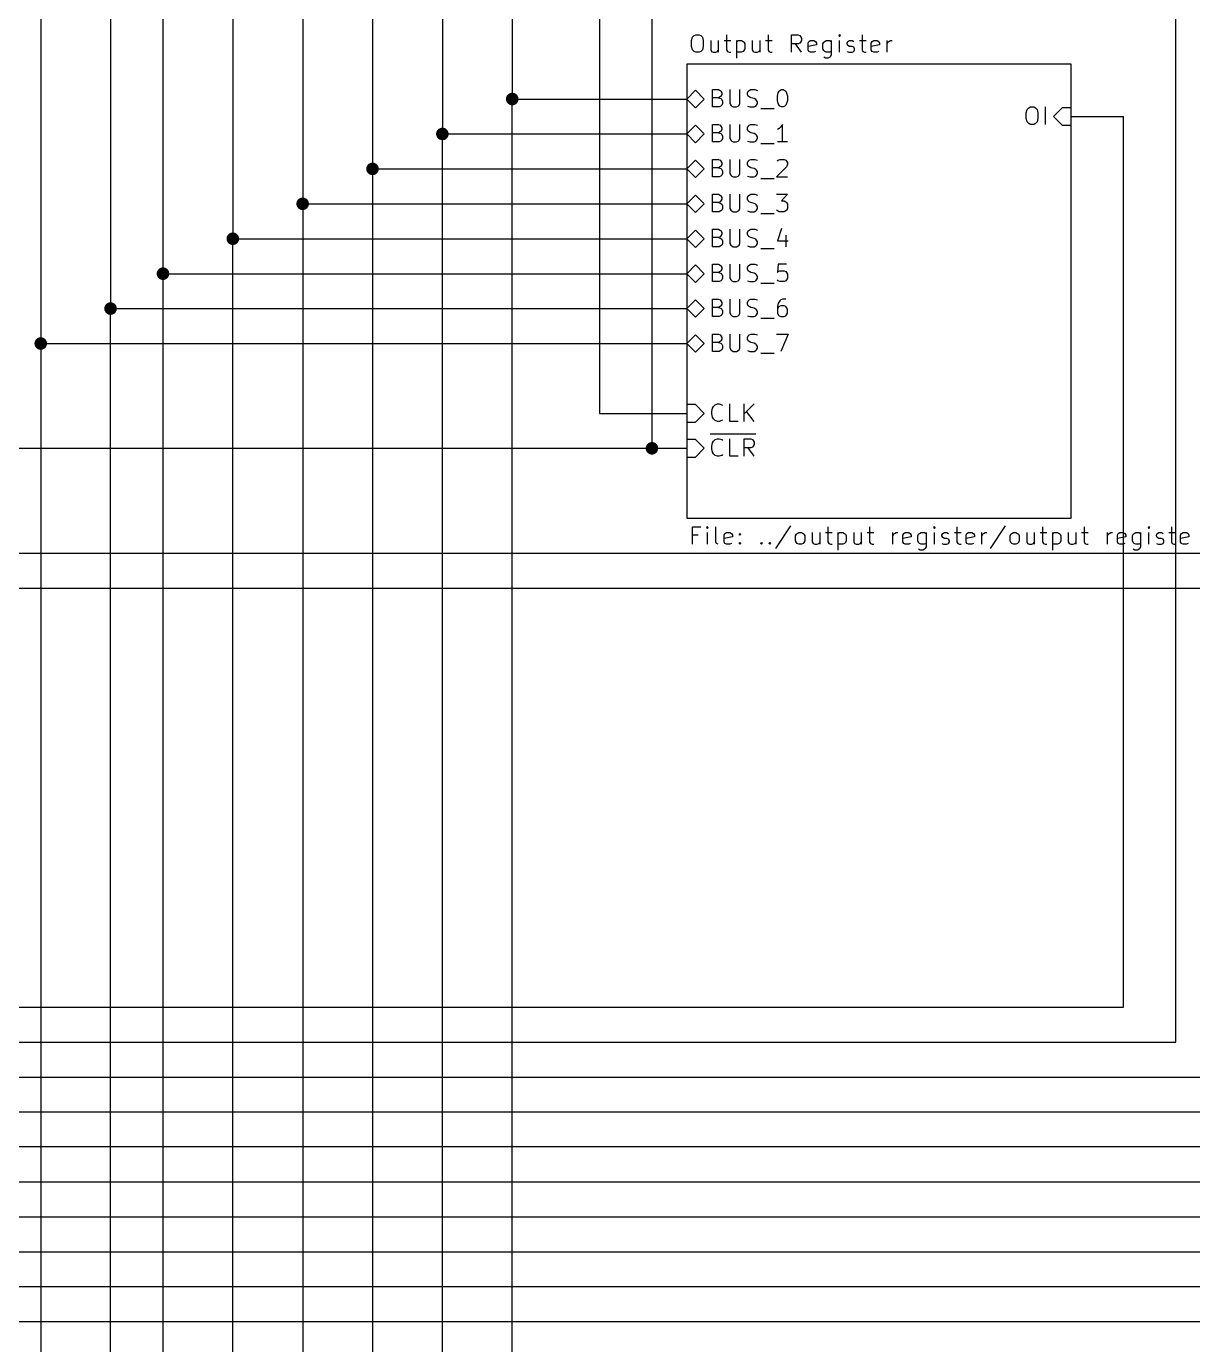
# Model space of a CAD drawing. Extents: x 0.4 to 11.3, y -16.1 to -0.4.
# Drawn here: x 4.609 to 7.948, y -9.716 to -5.942 of the extents above; entities that cross this region are included whole.
import ezdxf

# ---------------------------------------------------------------- set-up
doc = ezdxf.new("R2010")
doc.units = 0
doc.header["$MEASUREMENT"] = 0
for name, color, linetype in [('BROWN2', 54, 'CONTINUOUS'), ('CYAN2', 4, 'CONTINUOUS'), ('GREEN3', 91, 'CONTINUOUS'), ('RED2', 1, 'CONTINUOUS')]:
    doc.layers.add(name, color=color, linetype=linetype)

msp = doc.modelspace()

# ---------------------------------------------------------------- linework, layer by layer
at = {"layer": 'BROWN2', "linetype": 'CONTINUOUS'}
for p, q in [((6.516, -7.4246), (6.516, -7.3746)), ((6.516, -7.3746), (6.5398, -7.3746)), ((6.5589, -7.3746), (6.5565, -7.3769)), ((6.5565, -7.3769), (6.5589, -7.3793)), ((6.5613, -7.3769), (6.5589, -7.3746)), ((6.5589, -7.3746), (6.5589, -7.3793)), ((6.5589, -7.3793), (6.5613, -7.3769)), ((6.5589, -7.4246), (6.5589, -7.3912)), ((6.5827, -7.4174), (6.5827, -7.3746)), ((6.6065, -7.3984), (6.6089, -7.3936)), ((6.6089, -7.3936), (6.6136, -7.3912)), ((6.6136, -7.3912), (6.6232, -7.3912)), ((6.6232, -7.3912), (6.6279, -7.3936)), ((6.6279, -7.3936), (6.6303, -7.3984)), ((6.6494, -7.396), (6.6517, -7.3936)), ((6.6517, -7.3984), (6.6494, -7.396)), ((6.6517, -7.3936), (6.6541, -7.396)), ((6.6517, -7.3936), (6.6517, -7.3984)), ((6.6541, -7.396), (6.6517, -7.3984)), ((6.797, -7.3722), (6.7541, -7.4365)), ((6.8113, -7.4008), (6.8136, -7.396)), ((6.8136, -7.396), (6.816, -7.3936)), ((6.816, -7.3936), (6.8208, -7.3912)), ((6.8208, -7.3912), (6.8279, -7.3912)), ((6.8279, -7.3912), (6.8327, -7.3936)), ((6.8327, -7.3936), (6.8351, -7.396)), ((6.8351, -7.396), (6.8374, -7.4008)), ((6.8589, -7.3912), (6.8589, -7.4174)), ((6.8803, -7.3912), (6.8803, -7.4246)), ((6.897, -7.3912), (6.916, -7.3912)), ((6.9041, -7.3746), (6.9041, -7.4174)), ((6.9327, -7.3912), (6.9327, -7.4412)), ((6.9327, -7.3936), (6.9374, -7.3912)), ((6.9374, -7.3912), (6.947, -7.3912)), ((6.947, -7.3912), (6.9517, -7.3936)), ((6.9517, -7.3936), (6.9541, -7.396)), ((6.9541, -7.396), (6.9565, -7.4008)), ((6.9779, -7.3912), (6.9779, -7.4174)), ((6.9993, -7.3912), (6.9993, -7.4246)), ((7.016, -7.3912), (7.0351, -7.3912)), ((7.0232, -7.3746), (7.0232, -7.4174)), ((7.0898, -7.4246), (7.0898, -7.3912)), ((7.0898, -7.4008), (7.0922, -7.396)), ((7.0922, -7.396), (7.0946, -7.3936)), ((7.0946, -7.3936), (7.0993, -7.3912)), ((7.0993, -7.3912), (7.1041, -7.3912)), ((7.1184, -7.3984), (7.1208, -7.3936)), ((7.1208, -7.3936), (7.1255, -7.3912)), ((7.1255, -7.3912), (7.1351, -7.3912)), ((7.1351, -7.3912), (7.1398, -7.3936)), ((7.1398, -7.3936), (7.1422, -7.3984)), ((7.1613, -7.4008), (7.1636, -7.396)), ((7.1636, -7.396), (7.166, -7.3936)), ((7.166, -7.3936), (7.1708, -7.3912)), ((7.1708, -7.3912), (7.1803, -7.3912)), ((7.1803, -7.3912), (7.1851, -7.3936)), ((7.1851, -7.3912), (7.1851, -7.4317)), ((7.2089, -7.3746), (7.2065, -7.3769)), ((7.2065, -7.3769), (7.2089, -7.3793)), ((7.2112, -7.3769), (7.2089, -7.3746)), ((7.2089, -7.3746), (7.2089, -7.3793)), ((7.2089, -7.3793), (7.2112, -7.3769)), ((7.2089, -7.4246), (7.2089, -7.3912)), ((7.2303, -7.3984), (7.2327, -7.3936)), ((7.2327, -7.3936), (7.2374, -7.3912)), ((7.2374, -7.3912), (7.2446, -7.3912)), ((7.2446, -7.3912), (7.2493, -7.3936)), ((7.266, -7.3912), (7.2851, -7.3912)), ((7.2732, -7.3746), (7.2732, -7.4174)), ((7.2993, -7.3984), (7.3017, -7.3936)), ((7.3017, -7.3936), (7.3065, -7.3912)), ((7.3065, -7.3912), (7.316, -7.3912)), ((7.316, -7.3912), (7.3208, -7.3936)), ((7.3208, -7.3936), (7.3232, -7.3984)), ((7.3446, -7.4246), (7.3446, -7.3912)), ((7.3446, -7.4008), (7.347, -7.396)), ((7.347, -7.396), (7.3493, -7.3936)), ((7.3493, -7.3936), (7.3541, -7.3912)), ((7.3541, -7.3912), (7.3589, -7.3912)), ((7.4113, -7.3722), (7.3684, -7.4365)), ((7.4255, -7.4008), (7.4279, -7.396)), ((7.4279, -7.396), (7.4303, -7.3936)), ((7.4303, -7.3936), (7.4351, -7.3912)), ((7.4351, -7.3912), (7.4422, -7.3912)), ((7.4422, -7.3912), (7.447, -7.3936)), ((7.447, -7.3936), (7.4493, -7.396)), ((7.4493, -7.396), (7.4517, -7.4008)), ((7.4732, -7.3912), (7.4732, -7.4174)), ((7.4946, -7.3912), (7.4946, -7.4246)), ((7.5112, -7.3912), (7.5303, -7.3912)), ((7.5184, -7.3746), (7.5184, -7.4174)), ((7.547, -7.3912), (7.547, -7.4412)), ((7.547, -7.3936), (7.5517, -7.3912)), ((7.5517, -7.3912), (7.5612, -7.3912)), ((7.5612, -7.3912), (7.566, -7.3936)), ((7.566, -7.3936), (7.5684, -7.396)), ((7.5684, -7.396), (7.5708, -7.4008)), ((7.5922, -7.3912), (7.5922, -7.4174)), ((7.6136, -7.3912), (7.6136, -7.4246)), ((7.6303, -7.3912), (7.6493, -7.3912)), ((7.6374, -7.3746), (7.6374, -7.4174)), ((7.7041, -7.4246), (7.7041, -7.3912)), ((7.7041, -7.4008), (7.7065, -7.396)), ((7.7065, -7.396), (7.7089, -7.3936)), ((7.7089, -7.3936), (7.7136, -7.3912)), ((7.7136, -7.3912), (7.7184, -7.3912)), ((7.7327, -7.3984), (7.7351, -7.3936)), ((7.7351, -7.3936), (7.7398, -7.3912)), ((7.7398, -7.3912), (7.7493, -7.3912)), ((7.7493, -7.3912), (7.7541, -7.3936)), ((7.7541, -7.3936), (7.7565, -7.3984)), ((7.7755, -7.4008), (7.7779, -7.396)), ((7.7779, -7.396), (7.7803, -7.3936)), ((7.7803, -7.3936), (7.7851, -7.3912)), ((7.7851, -7.3912), (7.7946, -7.3912)), ((7.7946, -7.3912), (7.7993, -7.3936)), ((7.7993, -7.3912), (7.7993, -7.4317)), ((7.8231, -7.3746), (7.8208, -7.3769)), ((7.8208, -7.3769), (7.8231, -7.3793)), ((7.8255, -7.3769), (7.8231, -7.3746)), ((7.8231, -7.3746), (7.8231, -7.3793)), ((7.8231, -7.3793), (7.8255, -7.3769)), ((7.8231, -7.4246), (7.8231, -7.3912)), ((7.8446, -7.3984), (7.847, -7.3936)), ((7.847, -7.3936), (7.8517, -7.3912)), ((7.8517, -7.3912), (7.8589, -7.3912)), ((7.8589, -7.3912), (7.8636, -7.3936)), ((7.8803, -7.3912), (7.8993, -7.3912)), ((7.8874, -7.3746), (7.8874, -7.4174)), ((7.9136, -7.3984), (7.916, -7.3936)), ((7.916, -7.3936), (7.9208, -7.3912)), ((7.9208, -7.3912), (7.9303, -7.3912)), ((7.9303, -7.3912), (7.9351, -7.3936)), ((7.9351, -7.3936), (7.9374, -7.3984)), ((6.5327, -7.3984), (6.516, -7.3984)), ((6.5851, -7.4222), (6.5827, -7.4174)), ((6.5898, -7.4246), (6.5851, -7.4222)), ((6.6065, -7.4174), (6.6065, -7.3984)), ((6.6303, -7.4031), (6.6065, -7.4079)), ((6.6089, -7.4222), (6.6065, -7.4174)), ((6.6136, -7.4246), (6.6089, -7.4222)), ((6.6232, -7.4246), (6.6136, -7.4246)), ((6.6279, -7.4222), (6.6232, -7.4246)), ((6.6303, -7.3984), (6.6303, -7.4031)), ((6.6494, -7.4222), (6.6517, -7.4198)), ((6.6517, -7.4246), (6.6494, -7.4222)), ((6.6517, -7.4198), (6.6541, -7.4222)), ((6.6517, -7.4198), (6.6517, -7.4246)), ((6.6541, -7.4222), (6.6517, -7.4246)), ((6.7113, -7.4222), (6.7136, -7.4198)), ((6.7136, -7.4246), (6.7113, -7.4222)), ((6.7136, -7.4198), (6.716, -7.4222)), ((6.7136, -7.4198), (6.7136, -7.4246)), ((6.716, -7.4222), (6.7136, -7.4246)), ((6.7351, -7.4222), (6.7374, -7.4198)), ((6.7374, -7.4246), (6.7351, -7.4222)), ((6.7374, -7.4198), (6.7398, -7.4222)), ((6.7374, -7.4198), (6.7374, -7.4246)), ((6.7398, -7.4222), (6.7374, -7.4246)), ((6.8113, -7.415), (6.8113, -7.4008)), ((6.8136, -7.4198), (6.8113, -7.415)), ((6.816, -7.4222), (6.8136, -7.4198)), ((6.8208, -7.4246), (6.816, -7.4222)), ((6.8279, -7.4246), (6.8208, -7.4246)), ((6.8327, -7.4222), (6.8279, -7.4246)), ((6.8351, -7.4198), (6.8327, -7.4222)), ((6.8374, -7.415), (6.8351, -7.4198)), ((6.8374, -7.4008), (6.8374, -7.415)), ((6.8589, -7.4174), (6.8613, -7.4222)), ((6.8613, -7.4222), (6.866, -7.4246)), ((6.866, -7.4246), (6.8732, -7.4246)), ((6.8732, -7.4246), (6.8779, -7.4222)), ((6.8779, -7.4222), (6.8803, -7.4198)), ((6.9041, -7.4174), (6.9065, -7.4222)), ((6.9065, -7.4222), (6.9113, -7.4246)), ((6.9113, -7.4246), (6.916, -7.4246)), ((6.9374, -7.4246), (6.9327, -7.4222)), ((6.947, -7.4246), (6.9374, -7.4246)), ((6.9517, -7.4222), (6.947, -7.4246)), ((6.9541, -7.4198), (6.9517, -7.4222)), ((6.9565, -7.415), (6.9541, -7.4198)), ((6.9565, -7.4008), (6.9565, -7.415)), ((6.9779, -7.4174), (6.9803, -7.4222)), ((6.9803, -7.4222), (6.9851, -7.4246)), ((6.9851, -7.4246), (6.9922, -7.4246)), ((6.9922, -7.4246), (6.997, -7.4222)), ((6.997, -7.4222), (6.9993, -7.4198)), ((7.0232, -7.4174), (7.0255, -7.4222)), ((7.0255, -7.4222), (7.0303, -7.4246)), ((7.0303, -7.4246), (7.0351, -7.4246)), ((7.1184, -7.4174), (7.1184, -7.3984)), ((7.1422, -7.4031), (7.1184, -7.4079)), ((7.1208, -7.4222), (7.1184, -7.4174)), ((7.1255, -7.4246), (7.1208, -7.4222)), ((7.1351, -7.4246), (7.1255, -7.4246)), ((7.1398, -7.4222), (7.1351, -7.4246)), ((7.1422, -7.3984), (7.1422, -7.4031)), ((7.1613, -7.415), (7.1613, -7.4008)), ((7.1636, -7.4198), (7.1613, -7.415)), ((7.166, -7.4222), (7.1636, -7.4198)), ((7.1708, -7.4246), (7.166, -7.4222)), ((7.1803, -7.4246), (7.1708, -7.4246)), ((7.1851, -7.4222), (7.1803, -7.4246)), ((7.1851, -7.4317), (7.1827, -7.4365)), ((7.2303, -7.4008), (7.2303, -7.3984)), ((7.2327, -7.4055), (7.2303, -7.4008)), ((7.2303, -7.4222), (7.2351, -7.4246)), ((7.2374, -7.4079), (7.2327, -7.4055)), ((7.2351, -7.4246), (7.2446, -7.4246)), ((7.2446, -7.4079), (7.2374, -7.4079)), ((7.2493, -7.4103), (7.2446, -7.4079)), ((7.2446, -7.4246), (7.2493, -7.4222)), ((7.2517, -7.415), (7.2493, -7.4103)), ((7.2493, -7.4222), (7.2517, -7.4174)), ((7.2517, -7.4174), (7.2517, -7.415)), ((7.2732, -7.4174), (7.2755, -7.4222)), ((7.2755, -7.4222), (7.2803, -7.4246)), ((7.2803, -7.4246), (7.2851, -7.4246)), ((7.2993, -7.4174), (7.2993, -7.3984)), ((7.3232, -7.4031), (7.2993, -7.4079)), ((7.3017, -7.4222), (7.2993, -7.4174)), ((7.3065, -7.4246), (7.3017, -7.4222)), ((7.316, -7.4246), (7.3065, -7.4246)), ((7.3208, -7.4222), (7.316, -7.4246)), ((7.3232, -7.3984), (7.3232, -7.4031)), ((7.4255, -7.415), (7.4255, -7.4008)), ((7.4279, -7.4198), (7.4255, -7.415)), ((7.4303, -7.4222), (7.4279, -7.4198)), ((7.4351, -7.4246), (7.4303, -7.4222)), ((7.4422, -7.4246), (7.4351, -7.4246)), ((7.447, -7.4222), (7.4422, -7.4246)), ((7.4493, -7.4198), (7.447, -7.4222)), ((7.4517, -7.415), (7.4493, -7.4198)), ((7.4517, -7.4008), (7.4517, -7.415)), ((7.4732, -7.4174), (7.4755, -7.4222)), ((7.4755, -7.4222), (7.4803, -7.4246)), ((7.4803, -7.4246), (7.4874, -7.4246)), ((7.4874, -7.4246), (7.4922, -7.4222)), ((7.4922, -7.4222), (7.4946, -7.4198)), ((7.5184, -7.4174), (7.5208, -7.4222)), ((7.5208, -7.4222), (7.5255, -7.4246)), ((7.5255, -7.4246), (7.5303, -7.4246)), ((7.5517, -7.4246), (7.547, -7.4222)), ((7.5612, -7.4246), (7.5517, -7.4246)), ((7.566, -7.4222), (7.5612, -7.4246)), ((7.5684, -7.4198), (7.566, -7.4222)), ((7.5708, -7.415), (7.5684, -7.4198)), ((7.5708, -7.4008), (7.5708, -7.415)), ((7.5922, -7.4174), (7.5946, -7.4222)), ((7.5946, -7.4222), (7.5993, -7.4246)), ((7.5993, -7.4246), (7.6065, -7.4246)), ((7.6065, -7.4246), (7.6112, -7.4222)), ((7.6112, -7.4222), (7.6136, -7.4198)), ((7.6374, -7.4174), (7.6398, -7.4222)), ((7.6398, -7.4222), (7.6446, -7.4246)), ((7.6446, -7.4246), (7.6493, -7.4246)), ((7.7327, -7.4174), (7.7327, -7.3984)), ((7.7565, -7.4031), (7.7327, -7.4079)), ((7.7351, -7.4222), (7.7327, -7.4174)), ((7.7398, -7.4246), (7.7351, -7.4222)), ((7.7493, -7.4246), (7.7398, -7.4246)), ((7.7541, -7.4222), (7.7493, -7.4246)), ((7.7565, -7.3984), (7.7565, -7.4031)), ((7.7755, -7.415), (7.7755, -7.4008)), ((7.7779, -7.4198), (7.7755, -7.415)), ((7.7803, -7.4222), (7.7779, -7.4198)), ((7.7851, -7.4246), (7.7803, -7.4222)), ((7.7946, -7.4246), (7.7851, -7.4246)), ((7.7993, -7.4222), (7.7946, -7.4246)), ((7.7993, -7.4317), (7.797, -7.4365)), ((7.8446, -7.4008), (7.8446, -7.3984)), ((7.847, -7.4055), (7.8446, -7.4008)), ((7.8446, -7.4222), (7.8493, -7.4246)), ((7.8517, -7.4079), (7.847, -7.4055)), ((7.8493, -7.4246), (7.8589, -7.4246)), ((7.8589, -7.4079), (7.8517, -7.4079)), ((7.8636, -7.4103), (7.8589, -7.4079)), ((7.8589, -7.4246), (7.8636, -7.4222)), ((7.866, -7.415), (7.8636, -7.4103)), ((7.8636, -7.4222), (7.866, -7.4174)), ((7.866, -7.4174), (7.866, -7.415)), ((7.8874, -7.4174), (7.8898, -7.4222)), ((7.8898, -7.4222), (7.8946, -7.4246)), ((7.8946, -7.4246), (7.8993, -7.4246)), ((7.9136, -7.4174), (7.9136, -7.3984)), ((7.9374, -7.4031), (7.9136, -7.4079)), ((7.916, -7.4222), (7.9136, -7.4174)), ((7.9208, -7.4246), (7.916, -7.4222)), ((7.9303, -7.4246), (7.9208, -7.4246)), ((7.9351, -7.4222), (7.9303, -7.4246)), ((7.9374, -7.3984), (7.9374, -7.4031)), ((7.1684, -7.4412), (7.1636, -7.4389)), ((7.1755, -7.4412), (7.1684, -7.4412)), ((7.1803, -7.4389), (7.1755, -7.4412)), ((7.1827, -7.4365), (7.1803, -7.4389)), ((7.7827, -7.4412), (7.7779, -7.4389)), ((7.7898, -7.4412), (7.7827, -7.4412)), ((7.7946, -7.4389), (7.7898, -7.4412)), ((7.797, -7.4365), (7.7946, -7.4389))]:
    msp.add_line(p, q, dxfattribs=at)
at = {"layer": 'CYAN2', "linetype": 'CONTINUOUS'}
for p, q in [((6.5136, -5.9827), (6.516, -5.9732)), ((6.5136, -5.9994), (6.5136, -5.9827)), ((6.516, -6.0089), (6.5136, -5.9994)), ((6.516, -5.9732), (6.5208, -5.9684)), ((6.5208, -5.9684), (6.5255, -5.966)), ((6.5255, -5.966), (6.5351, -5.966)), ((6.5351, -5.966), (6.5398, -5.9684)), ((6.5398, -5.9684), (6.5446, -5.9732)), ((6.5446, -5.9732), (6.547, -5.9827)), ((6.547, -5.9994), (6.5446, -6.0089)), ((6.547, -5.9827), (6.547, -5.9994)), ((6.5684, -5.9827), (6.5684, -6.0089)), ((6.5898, -5.9827), (6.5898, -6.016)), ((6.6065, -5.9827), (6.6255, -5.9827)), ((6.6136, -5.966), (6.6136, -6.0089)), ((6.6422, -5.9827), (6.6422, -6.0327)), ((6.6422, -5.9851), (6.647, -5.9827)), ((6.647, -5.9827), (6.6565, -5.9827)), ((6.6565, -5.9827), (6.6612, -5.9851)), ((6.6612, -5.9851), (6.6636, -5.9875)), ((6.6636, -5.9875), (6.666, -5.9922)), ((6.666, -5.9922), (6.666, -6.0065)), ((6.6874, -5.9827), (6.6874, -6.0089)), ((6.7089, -5.9827), (6.7089, -6.016)), ((6.7255, -5.9827), (6.7446, -5.9827)), ((6.7327, -5.966), (6.7327, -6.0089)), ((6.7993, -6.016), (6.7993, -5.966)), ((6.7993, -5.966), (6.8184, -5.966)), ((6.8184, -5.9922), (6.7993, -5.9922)), ((6.8279, -6.016), (6.8112, -5.9922)), ((6.8184, -5.966), (6.8231, -5.9684)), ((6.8231, -5.9898), (6.8184, -5.9922)), ((6.8231, -5.9684), (6.8255, -5.9708)), ((6.8255, -5.9875), (6.8231, -5.9898)), ((6.8255, -5.9708), (6.8279, -5.9756)), ((6.8279, -5.9827), (6.8255, -5.9875)), ((6.8279, -5.9756), (6.8279, -5.9827)), ((6.847, -5.9898), (6.8493, -5.9851)), ((6.847, -6.0089), (6.847, -5.9898)), ((6.8708, -5.9946), (6.847, -5.9994)), ((6.8493, -5.9851), (6.8541, -5.9827)), ((6.8541, -5.9827), (6.8636, -5.9827)), ((6.8636, -5.9827), (6.8684, -5.9851)), ((6.8684, -5.9851), (6.8708, -5.9898)), ((6.8708, -5.9898), (6.8708, -5.9946)), ((6.8898, -5.9922), (6.8922, -5.9875)), ((6.8898, -6.0065), (6.8898, -5.9922)), ((6.8922, -5.9875), (6.8946, -5.9851)), ((6.8946, -5.9851), (6.8993, -5.9827)), ((6.8993, -5.9827), (6.9089, -5.9827)), ((6.9089, -5.9827), (6.9136, -5.9851)), ((6.9136, -5.9827), (6.9136, -6.0232)), ((6.9374, -5.966), (6.9351, -5.9684)), ((6.9351, -5.9684), (6.9374, -5.9708)), ((6.9398, -5.9684), (6.9374, -5.966)), ((6.9374, -5.966), (6.9374, -5.9708)), ((6.9374, -5.9708), (6.9398, -5.9684)), ((6.9374, -6.016), (6.9374, -5.9827)), ((6.9589, -5.9898), (6.9612, -5.9851)), ((6.9589, -5.9922), (6.9589, -5.9898)), ((6.9612, -5.997), (6.9589, -5.9922)), ((6.9612, -5.9851), (6.966, -5.9827)), ((6.966, -5.9994), (6.9612, -5.997)), ((6.966, -5.9827), (6.9731, -5.9827)), ((6.9731, -5.9994), (6.966, -5.9994)), ((6.9731, -5.9827), (6.9779, -5.9851)), ((6.9779, -6.0018), (6.9731, -5.9994)), ((6.9946, -5.9827), (7.0136, -5.9827)), ((7.0017, -5.966), (7.0017, -6.0089)), ((7.0279, -5.9898), (7.0303, -5.9851)), ((7.0279, -6.0089), (7.0279, -5.9898)), ((7.0517, -5.9946), (7.0279, -5.9994)), ((7.0303, -5.9851), (7.0351, -5.9827)), ((7.0351, -5.9827), (7.0446, -5.9827)), ((7.0446, -5.9827), (7.0493, -5.9851)), ((7.0493, -5.9851), (7.0517, -5.9898)), ((7.0517, -5.9898), (7.0517, -5.9946)), ((7.0731, -6.016), (7.0731, -5.9827)), ((7.0731, -5.9922), (7.0755, -5.9875)), ((7.0755, -5.9875), (7.0779, -5.9851)), ((7.0779, -5.9851), (7.0827, -5.9827)), ((7.0827, -5.9827), (7.0874, -5.9827)), ((6.5208, -6.0137), (6.516, -6.0089)), ((6.5255, -6.016), (6.5208, -6.0137)), ((6.5351, -6.016), (6.5255, -6.016)), ((6.5398, -6.0137), (6.5351, -6.016)), ((6.5446, -6.0089), (6.5398, -6.0137)), ((6.5684, -6.0089), (6.5708, -6.0137)), ((6.5708, -6.0137), (6.5755, -6.016)), ((6.5755, -6.016), (6.5827, -6.016)), ((6.5827, -6.016), (6.5874, -6.0137)), ((6.5874, -6.0137), (6.5898, -6.0113)), ((6.6136, -6.0089), (6.616, -6.0137)), ((6.616, -6.0137), (6.6208, -6.016)), ((6.6208, -6.016), (6.6255, -6.016)), ((6.647, -6.016), (6.6422, -6.0137)), ((6.6565, -6.016), (6.647, -6.016)), ((6.6612, -6.0137), (6.6565, -6.016)), ((6.6636, -6.0113), (6.6612, -6.0137)), ((6.666, -6.0065), (6.6636, -6.0113)), ((6.6874, -6.0089), (6.6898, -6.0137)), ((6.6898, -6.0137), (6.6946, -6.016)), ((6.6946, -6.016), (6.7017, -6.016)), ((6.7017, -6.016), (6.7065, -6.0137)), ((6.7065, -6.0137), (6.7089, -6.0113)), ((6.7327, -6.0089), (6.7351, -6.0137)), ((6.7351, -6.0137), (6.7398, -6.016)), ((6.7398, -6.016), (6.7446, -6.016)), ((6.8493, -6.0137), (6.847, -6.0089)), ((6.8541, -6.016), (6.8493, -6.0137)), ((6.8636, -6.016), (6.8541, -6.016)), ((6.8684, -6.0137), (6.8636, -6.016)), ((6.8922, -6.0113), (6.8898, -6.0065)), ((6.8946, -6.0137), (6.8922, -6.0113)), ((6.897, -6.0327), (6.8922, -6.0303)), ((6.8993, -6.016), (6.8946, -6.0137)), ((6.9041, -6.0327), (6.897, -6.0327)), ((6.9089, -6.016), (6.8993, -6.016)), ((6.9089, -6.0303), (6.9041, -6.0327)), ((6.9136, -6.0137), (6.9089, -6.016)), ((6.9112, -6.0279), (6.9089, -6.0303)), ((6.9136, -6.0232), (6.9112, -6.0279)), ((6.9589, -6.0137), (6.9636, -6.016)), ((6.9636, -6.016), (6.9731, -6.016)), ((6.9731, -6.016), (6.9779, -6.0137)), ((6.9803, -6.0065), (6.9779, -6.0018)), ((6.9779, -6.0137), (6.9803, -6.0089)), ((6.9803, -6.0089), (6.9803, -6.0065)), ((7.0017, -6.0089), (7.0041, -6.0137)), ((7.0041, -6.0137), (7.0089, -6.016)), ((7.0089, -6.016), (7.0136, -6.016)), ((7.0303, -6.0137), (7.0279, -6.0089)), ((7.0351, -6.016), (7.0303, -6.0137)), ((7.0446, -6.016), (7.0351, -6.016)), ((7.0493, -6.0137), (7.0446, -6.016)), ((6.5, -6.15), (6.525, -6.125)), ((6.525, -6.175), (6.5, -6.15)), ((6.525, -6.125), (6.55, -6.15)), ((6.55, -6.15), (6.525, -6.175)), ((6.5735, -6.1728), (6.5735, -6.1228)), ((6.5735, -6.1228), (6.5902, -6.1228)), ((6.5902, -6.1466), (6.5735, -6.1466)), ((6.5902, -6.1228), (6.5949, -6.1252)), ((6.5949, -6.1442), (6.5902, -6.1466)), ((6.5902, -6.1466), (6.5973, -6.149)), ((6.5949, -6.1252), (6.5973, -6.1276)), ((6.5973, -6.1419), (6.5949, -6.1442)), ((6.5973, -6.1276), (6.5997, -6.1323)), ((6.5997, -6.1371), (6.5973, -6.1419)), ((6.5973, -6.149), (6.5997, -6.1514)), ((6.5997, -6.1323), (6.5997, -6.1371)), ((6.5997, -6.1514), (6.6021, -6.1561)), ((6.6235, -6.1228), (6.6235, -6.1633)), ((6.6521, -6.1633), (6.6521, -6.1228)), ((6.6735, -6.1323), (6.6759, -6.1276)), ((6.6735, -6.1371), (6.6735, -6.1323)), ((6.6759, -6.1419), (6.6735, -6.1371)), ((6.6759, -6.1276), (6.6783, -6.1252)), ((6.6783, -6.1442), (6.6759, -6.1419)), ((6.6783, -6.1252), (6.683, -6.1228)), ((6.683, -6.1466), (6.6783, -6.1442)), ((6.683, -6.1228), (6.6949, -6.1228)), ((6.6926, -6.149), (6.683, -6.1466)), ((6.6973, -6.1514), (6.6926, -6.149)), ((6.6949, -6.1228), (6.7021, -6.1252)), ((6.6997, -6.1538), (6.6973, -6.1514)), ((6.7592, -6.1419), (6.7616, -6.1323)), ((6.7592, -6.1538), (6.7592, -6.1419)), ((6.7616, -6.1323), (6.764, -6.1276)), ((6.764, -6.1276), (6.7664, -6.1252)), ((6.7664, -6.1252), (6.7711, -6.1228)), ((6.7711, -6.1228), (6.7759, -6.1228)), ((6.7759, -6.1228), (6.7807, -6.1252)), ((6.7807, -6.1252), (6.783, -6.1276)), ((6.783, -6.1276), (6.7854, -6.1323)), ((6.7854, -6.1323), (6.7878, -6.1419)), ((6.7878, -6.1419), (6.7878, -6.1538)), ((6.5926, -6.1728), (6.5735, -6.1728)), ((6.5973, -6.1704), (6.5926, -6.1728)), ((6.5997, -6.168), (6.5973, -6.1704)), ((6.6021, -6.1633), (6.5997, -6.168)), ((6.6021, -6.1561), (6.6021, -6.1633)), ((6.6235, -6.1633), (6.6259, -6.168)), ((6.6259, -6.168), (6.6283, -6.1704)), ((6.6283, -6.1704), (6.633, -6.1728)), ((6.633, -6.1728), (6.6426, -6.1728)), ((6.6426, -6.1728), (6.6473, -6.1704)), ((6.6473, -6.1704), (6.6497, -6.168)), ((6.6497, -6.168), (6.6521, -6.1633)), ((6.6735, -6.1704), (6.6807, -6.1728)), ((6.6807, -6.1728), (6.6926, -6.1728)), ((6.6926, -6.1728), (6.6973, -6.1704)), ((6.6973, -6.1704), (6.6997, -6.168)), ((6.7021, -6.1585), (6.6997, -6.1538)), ((6.6997, -6.168), (6.7021, -6.1633)), ((6.7021, -6.1633), (6.7021, -6.1585)), ((6.7116, -6.1776), (6.7497, -6.1776)), ((6.7616, -6.1633), (6.7592, -6.1538)), ((6.764, -6.168), (6.7616, -6.1633)), ((6.7664, -6.1704), (6.764, -6.168)), ((6.7711, -6.1728), (6.7664, -6.1704)), ((6.7759, -6.1728), (6.7711, -6.1728)), ((6.7807, -6.1704), (6.7759, -6.1728)), ((6.783, -6.168), (6.7807, -6.1704)), ((6.7854, -6.1633), (6.783, -6.168)), ((6.7878, -6.1538), (6.7854, -6.1633)), ((7.4717, -6.1895), (7.4741, -6.1799)), ((7.4741, -6.1799), (7.4789, -6.1752)), ((7.4789, -6.1752), (7.4836, -6.1728)), ((7.4836, -6.1728), (7.4931, -6.1728)), ((7.4931, -6.1728), (7.4979, -6.1752)), ((7.4979, -6.1752), (7.5027, -6.1799)), ((7.5027, -6.1799), (7.5051, -6.1895)), ((7.5265, -6.2228), (7.5265, -6.1728)), ((7.575, -6.175), (7.55, -6.2)), ((7.6, -6.175), (7.575, -6.175)), ((7.6, -6.225), (7.6, -6.175)), ((6.5, -6.25), (6.525, -6.225)), ((6.525, -6.225), (6.55, -6.25)), ((6.5735, -6.2728), (6.5735, -6.2228)), ((6.5735, -6.2228), (6.5902, -6.2228)), ((6.5902, -6.2228), (6.5949, -6.2252)), ((6.5949, -6.2252), (6.5973, -6.2276)), ((6.6235, -6.2228), (6.6235, -6.2633)), ((6.6521, -6.2633), (6.6521, -6.2228)), ((6.6759, -6.2276), (6.6783, -6.2252)), ((6.6783, -6.2252), (6.683, -6.2228)), ((6.683, -6.2228), (6.6949, -6.2228)), ((6.6949, -6.2228), (6.7021, -6.2252)), ((6.7735, -6.2228), (6.7688, -6.2299)), ((6.7735, -6.2728), (6.7735, -6.2228)), ((7.4717, -6.2061), (7.4717, -6.1895)), ((7.4741, -6.2157), (7.4717, -6.2061)), ((7.4789, -6.2204), (7.4741, -6.2157)), ((7.4836, -6.2228), (7.4789, -6.2204)), ((7.4931, -6.2228), (7.4836, -6.2228)), ((7.4979, -6.2204), (7.4931, -6.2228)), ((7.5027, -6.2157), (7.4979, -6.2204)), ((7.5051, -6.2061), (7.5027, -6.2157)), ((7.5051, -6.1895), (7.5051, -6.2061)), ((7.55, -6.2), (7.575, -6.225)), ((7.575, -6.225), (7.6, -6.225)), ((6.525, -6.275), (6.5, -6.25)), ((6.55, -6.25), (6.525, -6.275)), ((6.5902, -6.2466), (6.5735, -6.2466)), ((6.5949, -6.2442), (6.5902, -6.2466)), ((6.5902, -6.2466), (6.5973, -6.249)), ((6.5973, -6.2419), (6.5949, -6.2442)), ((6.5973, -6.2276), (6.5997, -6.2323)), ((6.5997, -6.2371), (6.5973, -6.2419)), ((6.5973, -6.249), (6.5997, -6.2514)), ((6.5997, -6.2323), (6.5997, -6.2371)), ((6.5997, -6.2514), (6.6021, -6.2561)), ((6.6021, -6.2633), (6.5997, -6.268)), ((6.6021, -6.2561), (6.6021, -6.2633)), ((6.6235, -6.2633), (6.6259, -6.268)), ((6.6497, -6.268), (6.6521, -6.2633)), ((6.6735, -6.2323), (6.6759, -6.2276)), ((6.6735, -6.2371), (6.6735, -6.2323)), ((6.6759, -6.2419), (6.6735, -6.2371)), ((6.6783, -6.2442), (6.6759, -6.2419)), ((6.683, -6.2466), (6.6783, -6.2442)), ((6.6926, -6.249), (6.683, -6.2466)), ((6.6973, -6.2514), (6.6926, -6.249)), ((6.6997, -6.2538), (6.6973, -6.2514)), ((6.7021, -6.2585), (6.6997, -6.2538)), ((6.6997, -6.268), (6.7021, -6.2633)), ((6.7021, -6.2633), (6.7021, -6.2585)), ((6.764, -6.2347), (6.7592, -6.2371)), ((6.7688, -6.2299), (6.764, -6.2347)), ((6.5926, -6.2728), (6.5735, -6.2728)), ((6.5973, -6.2704), (6.5926, -6.2728)), ((6.5997, -6.268), (6.5973, -6.2704)), ((6.6259, -6.268), (6.6283, -6.2704)), ((6.6283, -6.2704), (6.633, -6.2728)), ((6.633, -6.2728), (6.6426, -6.2728)), ((6.6426, -6.2728), (6.6473, -6.2704)), ((6.6473, -6.2704), (6.6497, -6.268)), ((6.6735, -6.2704), (6.6807, -6.2728)), ((6.6807, -6.2728), (6.6926, -6.2728)), ((6.6926, -6.2728), (6.6973, -6.2704)), ((6.6973, -6.2704), (6.6997, -6.268)), ((6.7116, -6.2776), (6.7497, -6.2776)), ((6.7878, -6.2728), (6.7592, -6.2728)), ((6.5, -6.35), (6.525, -6.325)), ((6.525, -6.325), (6.55, -6.35)), ((6.5735, -6.3728), (6.5735, -6.3228)), ((6.5735, -6.3228), (6.5902, -6.3228)), ((6.5902, -6.3228), (6.5949, -6.3252)), ((6.5949, -6.3252), (6.5973, -6.3276)), ((6.5973, -6.3276), (6.5997, -6.3323)), ((6.5997, -6.3371), (6.5973, -6.3419)), ((6.5997, -6.3323), (6.5997, -6.3371)), ((6.6235, -6.3228), (6.6235, -6.3633)), ((6.6521, -6.3633), (6.6521, -6.3228)), ((6.6735, -6.3323), (6.6759, -6.3276)), ((6.6735, -6.3371), (6.6735, -6.3323)), ((6.6759, -6.3419), (6.6735, -6.3371)), ((6.6759, -6.3276), (6.6783, -6.3252)), ((6.6783, -6.3252), (6.683, -6.3228)), ((6.683, -6.3228), (6.6949, -6.3228)), ((6.6949, -6.3228), (6.7021, -6.3252)), ((6.7592, -6.3276), (6.7616, -6.3252)), ((6.7616, -6.3252), (6.7664, -6.3228)), ((6.7664, -6.3228), (6.7783, -6.3228)), ((6.7783, -6.3228), (6.783, -6.3252)), ((6.783, -6.3252), (6.7854, -6.3276)), ((6.7854, -6.3276), (6.7878, -6.3323)), ((6.7878, -6.3371), (6.7854, -6.3442)), ((6.7878, -6.3323), (6.7878, -6.3371)), ((6.525, -6.375), (6.5, -6.35)), ((6.55, -6.35), (6.525, -6.375)), ((6.5902, -6.3466), (6.5735, -6.3466)), ((6.5926, -6.3728), (6.5735, -6.3728)), ((6.5949, -6.3442), (6.5902, -6.3466)), ((6.5902, -6.3466), (6.5973, -6.349)), ((6.5973, -6.3704), (6.5926, -6.3728)), ((6.5973, -6.3419), (6.5949, -6.3442)), ((6.5973, -6.349), (6.5997, -6.3514)), ((6.5997, -6.368), (6.5973, -6.3704)), ((6.5997, -6.3514), (6.6021, -6.3561)), ((6.6021, -6.3633), (6.5997, -6.368)), ((6.6021, -6.3561), (6.6021, -6.3633)), ((6.6235, -6.3633), (6.6259, -6.368)), ((6.6259, -6.368), (6.6283, -6.3704)), ((6.6283, -6.3704), (6.633, -6.3728)), ((6.633, -6.3728), (6.6426, -6.3728)), ((6.6426, -6.3728), (6.6473, -6.3704)), ((6.6473, -6.3704), (6.6497, -6.368)), ((6.6497, -6.368), (6.6521, -6.3633)), ((6.6735, -6.3704), (6.6807, -6.3728)), ((6.6783, -6.3442), (6.6759, -6.3419)), ((6.683, -6.3466), (6.6783, -6.3442)), ((6.6807, -6.3728), (6.6926, -6.3728)), ((6.6926, -6.349), (6.683, -6.3466)), ((6.6973, -6.3514), (6.6926, -6.349)), ((6.6926, -6.3728), (6.6973, -6.3704)), ((6.6997, -6.3538), (6.6973, -6.3514)), ((6.6973, -6.3704), (6.6997, -6.368)), ((6.7021, -6.3585), (6.6997, -6.3538)), ((6.6997, -6.368), (6.7021, -6.3633)), ((6.7021, -6.3633), (6.7021, -6.3585)), ((6.7116, -6.3776), (6.7497, -6.3776)), ((6.7854, -6.3442), (6.7568, -6.3728)), ((6.7568, -6.3728), (6.7878, -6.3728)), ((6.5, -6.45), (6.525, -6.425)), ((6.525, -6.475), (6.5, -6.45)), ((6.525, -6.425), (6.55, -6.45)), ((6.55, -6.45), (6.525, -6.475)), ((6.5735, -6.4728), (6.5735, -6.4228)), ((6.5735, -6.4228), (6.5902, -6.4228)), ((6.5902, -6.4466), (6.5735, -6.4466)), ((6.5902, -6.4228), (6.5949, -6.4252)), ((6.5949, -6.4442), (6.5902, -6.4466)), ((6.5902, -6.4466), (6.5973, -6.449)), ((6.5949, -6.4252), (6.5973, -6.4276)), ((6.5973, -6.4419), (6.5949, -6.4442)), ((6.5973, -6.4276), (6.5997, -6.4323)), ((6.5997, -6.4371), (6.5973, -6.4419)), ((6.5973, -6.449), (6.5997, -6.4514)), ((6.5997, -6.4323), (6.5997, -6.4371)), ((6.5997, -6.4514), (6.6021, -6.4561)), ((6.6235, -6.4228), (6.6235, -6.4633)), ((6.6521, -6.4633), (6.6521, -6.4228)), ((6.6735, -6.4323), (6.6759, -6.4276)), ((6.6735, -6.4371), (6.6735, -6.4323)), ((6.6759, -6.4419), (6.6735, -6.4371)), ((6.6759, -6.4276), (6.6783, -6.4252)), ((6.6783, -6.4442), (6.6759, -6.4419)), ((6.6783, -6.4252), (6.683, -6.4228)), ((6.683, -6.4466), (6.6783, -6.4442)), ((6.683, -6.4228), (6.6949, -6.4228)), ((6.6926, -6.449), (6.683, -6.4466)), ((6.6973, -6.4514), (6.6926, -6.449)), ((6.6949, -6.4228), (6.7021, -6.4252)), ((6.6997, -6.4538), (6.6973, -6.4514)), ((6.7568, -6.4228), (6.7878, -6.4228)), ((6.7878, -6.4228), (6.7711, -6.4419)), ((6.7711, -6.4419), (6.7783, -6.4419)), ((6.7783, -6.4419), (6.783, -6.4442)), ((6.783, -6.4442), (6.7854, -6.4466)), ((6.7854, -6.4466), (6.7878, -6.4514)), ((6.7878, -6.4514), (6.7878, -6.4633)), ((6.5926, -6.4728), (6.5735, -6.4728)), ((6.5973, -6.4704), (6.5926, -6.4728)), ((6.5997, -6.468), (6.5973, -6.4704)), ((6.6021, -6.4633), (6.5997, -6.468)), ((6.6021, -6.4561), (6.6021, -6.4633)), ((6.6235, -6.4633), (6.6259, -6.468)), ((6.6259, -6.468), (6.6283, -6.4704)), ((6.6283, -6.4704), (6.633, -6.4728)), ((6.633, -6.4728), (6.6426, -6.4728)), ((6.6426, -6.4728), (6.6473, -6.4704)), ((6.6473, -6.4704), (6.6497, -6.468)), ((6.6497, -6.468), (6.6521, -6.4633)), ((6.6735, -6.4704), (6.6807, -6.4728)), ((6.6807, -6.4728), (6.6926, -6.4728)), ((6.6926, -6.4728), (6.6973, -6.4704)), ((6.6973, -6.4704), (6.6997, -6.468)), ((6.7021, -6.4585), (6.6997, -6.4538)), ((6.6997, -6.468), (6.7021, -6.4633)), ((6.7021, -6.4633), (6.7021, -6.4585)), ((6.7116, -6.4776), (6.7497, -6.4776)), ((6.7592, -6.4704), (6.7568, -6.468)), ((6.764, -6.4728), (6.7592, -6.4704)), ((6.7783, -6.4728), (6.764, -6.4728)), ((6.783, -6.4704), (6.7783, -6.4728)), ((6.7854, -6.468), (6.783, -6.4704)), ((6.7878, -6.4633), (6.7854, -6.468)), ((6.5, -6.55), (6.525, -6.525)), ((6.525, -6.525), (6.55, -6.55)), ((6.5735, -6.5728), (6.5735, -6.5228)), ((6.5735, -6.5228), (6.5902, -6.5228)), ((6.5902, -6.5228), (6.5949, -6.5252)), ((6.5949, -6.5252), (6.5973, -6.5276)), ((6.5973, -6.5276), (6.5997, -6.5323)), ((6.6235, -6.5228), (6.6235, -6.5633)), ((6.6521, -6.5633), (6.6521, -6.5228)), ((6.6735, -6.5323), (6.6759, -6.5276)), ((6.6759, -6.5276), (6.6783, -6.5252)), ((6.6783, -6.5252), (6.683, -6.5228)), ((6.683, -6.5228), (6.6949, -6.5228)), ((6.6949, -6.5228), (6.7021, -6.5252)), ((6.7711, -6.5204), (6.7592, -6.5561)), ((6.525, -6.575), (6.5, -6.55)), ((6.55, -6.55), (6.525, -6.575)), ((6.5902, -6.5466), (6.5735, -6.5466)), ((6.5949, -6.5442), (6.5902, -6.5466)), ((6.5902, -6.5466), (6.5973, -6.549)), ((6.5973, -6.5419), (6.5949, -6.5442)), ((6.5997, -6.5371), (6.5973, -6.5419)), ((6.5973, -6.549), (6.5997, -6.5514)), ((6.5997, -6.5323), (6.5997, -6.5371)), ((6.5997, -6.5514), (6.6021, -6.5561)), ((6.6021, -6.5633), (6.5997, -6.568)), ((6.6021, -6.5561), (6.6021, -6.5633)), ((6.6235, -6.5633), (6.6259, -6.568)), ((6.6497, -6.568), (6.6521, -6.5633)), ((6.6735, -6.5371), (6.6735, -6.5323)), ((6.6759, -6.5419), (6.6735, -6.5371)), ((6.6783, -6.5442), (6.6759, -6.5419)), ((6.683, -6.5466), (6.6783, -6.5442)), ((6.6926, -6.549), (6.683, -6.5466)), ((6.6973, -6.5514), (6.6926, -6.549)), ((6.6997, -6.5538), (6.6973, -6.5514)), ((6.7021, -6.5585), (6.6997, -6.5538)), ((6.6997, -6.568), (6.7021, -6.5633)), ((6.7021, -6.5633), (6.7021, -6.5585)), ((6.7592, -6.5561), (6.7902, -6.5561)), ((6.783, -6.5395), (6.783, -6.5728)), ((6.5926, -6.5728), (6.5735, -6.5728)), ((6.5973, -6.5704), (6.5926, -6.5728)), ((6.5997, -6.568), (6.5973, -6.5704)), ((6.6259, -6.568), (6.6283, -6.5704)), ((6.6283, -6.5704), (6.633, -6.5728)), ((6.633, -6.5728), (6.6426, -6.5728)), ((6.6426, -6.5728), (6.6473, -6.5704)), ((6.6473, -6.5704), (6.6497, -6.568)), ((6.6735, -6.5704), (6.6807, -6.5728)), ((6.6807, -6.5728), (6.6926, -6.5728)), ((6.6926, -6.5728), (6.6973, -6.5704)), ((6.6973, -6.5704), (6.6997, -6.568)), ((6.7116, -6.5776), (6.7497, -6.5776)), ((6.5, -6.65), (6.525, -6.625)), ((6.525, -6.625), (6.55, -6.65)), ((6.5735, -6.6728), (6.5735, -6.6228)), ((6.5735, -6.6228), (6.5902, -6.6228)), ((6.5902, -6.6228), (6.5949, -6.6252)), ((6.5949, -6.6252), (6.5973, -6.6276)), ((6.5973, -6.6419), (6.5949, -6.6442)), ((6.5973, -6.6276), (6.5997, -6.6323)), ((6.5997, -6.6371), (6.5973, -6.6419)), ((6.5997, -6.6323), (6.5997, -6.6371)), ((6.6235, -6.6228), (6.6235, -6.6633)), ((6.6521, -6.6633), (6.6521, -6.6228)), ((6.6735, -6.6323), (6.6759, -6.6276)), ((6.6735, -6.6371), (6.6735, -6.6323)), ((6.6759, -6.6419), (6.6735, -6.6371)), ((6.6759, -6.6276), (6.6783, -6.6252)), ((6.6783, -6.6442), (6.6759, -6.6419)), ((6.6783, -6.6252), (6.683, -6.6228)), ((6.683, -6.6228), (6.6949, -6.6228)), ((6.6949, -6.6228), (6.7021, -6.6252)), ((6.7616, -6.6228), (6.7592, -6.6466)), ((6.7854, -6.6228), (6.7616, -6.6228)), ((6.7616, -6.6442), (6.7664, -6.6419)), ((6.7664, -6.6419), (6.7783, -6.6419)), ((6.7783, -6.6419), (6.783, -6.6442)), ((6.525, -6.675), (6.5, -6.65)), ((6.55, -6.65), (6.525, -6.675)), ((6.5902, -6.6466), (6.5735, -6.6466)), ((6.5926, -6.6728), (6.5735, -6.6728)), ((6.5949, -6.6442), (6.5902, -6.6466)), ((6.5902, -6.6466), (6.5973, -6.649)), ((6.5973, -6.6704), (6.5926, -6.6728)), ((6.5973, -6.649), (6.5997, -6.6514)), ((6.5997, -6.668), (6.5973, -6.6704)), ((6.5997, -6.6514), (6.6021, -6.6561)), ((6.6021, -6.6633), (6.5997, -6.668)), ((6.6021, -6.6561), (6.6021, -6.6633)), ((6.6235, -6.6633), (6.6259, -6.668)), ((6.6259, -6.668), (6.6283, -6.6704)), ((6.6283, -6.6704), (6.633, -6.6728)), ((6.633, -6.6728), (6.6426, -6.6728)), ((6.6426, -6.6728), (6.6473, -6.6704)), ((6.6473, -6.6704), (6.6497, -6.668)), ((6.6497, -6.668), (6.6521, -6.6633)), ((6.6735, -6.6704), (6.6807, -6.6728)), ((6.683, -6.6466), (6.6783, -6.6442)), ((6.6807, -6.6728), (6.6926, -6.6728)), ((6.6926, -6.649), (6.683, -6.6466)), ((6.6973, -6.6514), (6.6926, -6.649)), ((6.6926, -6.6728), (6.6973, -6.6704)), ((6.6997, -6.6538), (6.6973, -6.6514)), ((6.6973, -6.6704), (6.6997, -6.668)), ((6.7021, -6.6585), (6.6997, -6.6538)), ((6.6997, -6.668), (6.7021, -6.6633)), ((6.7021, -6.6633), (6.7021, -6.6585)), ((6.7116, -6.6776), (6.7497, -6.6776)), ((6.7592, -6.6466), (6.7616, -6.6442)), ((6.7616, -6.6704), (6.7592, -6.668)), ((6.7664, -6.6728), (6.7616, -6.6704)), ((6.7783, -6.6728), (6.7664, -6.6728)), ((6.783, -6.6704), (6.7783, -6.6728)), ((6.783, -6.6442), (6.7854, -6.6466)), ((6.7854, -6.668), (6.783, -6.6704)), ((6.7854, -6.6466), (6.7878, -6.6514)), ((6.7878, -6.6633), (6.7854, -6.668)), ((6.7878, -6.6514), (6.7878, -6.6633)), ((6.5, -6.75), (6.525, -6.725)), ((6.525, -6.775), (6.5, -6.75)), ((6.525, -6.725), (6.55, -6.75)), ((6.55, -6.75), (6.525, -6.775)), ((6.5735, -6.7728), (6.5735, -6.7228)), ((6.5735, -6.7228), (6.5902, -6.7228)), ((6.5902, -6.7466), (6.5735, -6.7466)), ((6.5902, -6.7228), (6.5949, -6.7252)), ((6.5949, -6.7442), (6.5902, -6.7466)), ((6.5902, -6.7466), (6.5973, -6.749)), ((6.5949, -6.7252), (6.5973, -6.7276)), ((6.5973, -6.7419), (6.5949, -6.7442)), ((6.5973, -6.7276), (6.5997, -6.7323)), ((6.5997, -6.7371), (6.5973, -6.7419)), ((6.5973, -6.749), (6.5997, -6.7514)), ((6.5997, -6.7323), (6.5997, -6.7371)), ((6.5997, -6.7514), (6.6021, -6.7561)), ((6.6235, -6.7228), (6.6235, -6.7633)), ((6.6521, -6.7633), (6.6521, -6.7228)), ((6.6735, -6.7323), (6.6759, -6.7276)), ((6.6735, -6.7371), (6.6735, -6.7323)), ((6.6759, -6.7419), (6.6735, -6.7371)), ((6.6759, -6.7276), (6.6783, -6.7252)), ((6.6783, -6.7442), (6.6759, -6.7419)), ((6.6783, -6.7252), (6.683, -6.7228)), ((6.683, -6.7466), (6.6783, -6.7442)), ((6.683, -6.7228), (6.6949, -6.7228)), ((6.6926, -6.749), (6.683, -6.7466)), ((6.6973, -6.7514), (6.6926, -6.749)), ((6.6949, -6.7228), (6.7021, -6.7252)), ((6.6997, -6.7538), (6.6973, -6.7514)), ((6.7021, -6.7585), (6.6997, -6.7538)), ((6.7616, -6.7347), (6.7592, -6.7442)), ((6.7592, -6.7442), (6.7592, -6.7633)), ((6.7616, -6.7466), (6.7592, -6.7514)), ((6.7664, -6.7276), (6.7616, -6.7347)), ((6.764, -6.7442), (6.7616, -6.7466)), ((6.7688, -6.7419), (6.764, -6.7442)), ((6.7688, -6.7252), (6.7664, -6.7276)), ((6.7735, -6.7228), (6.7688, -6.7252)), ((6.7783, -6.7419), (6.7688, -6.7419)), ((6.783, -6.7228), (6.7735, -6.7228)), ((6.783, -6.7442), (6.7783, -6.7419)), ((6.7854, -6.7466), (6.783, -6.7442)), ((6.7878, -6.7514), (6.7854, -6.7466)), ((6.7878, -6.7633), (6.7878, -6.7514)), ((6.5926, -6.7728), (6.5735, -6.7728)), ((6.5973, -6.7704), (6.5926, -6.7728)), ((6.5997, -6.768), (6.5973, -6.7704)), ((6.6021, -6.7633), (6.5997, -6.768)), ((6.6021, -6.7561), (6.6021, -6.7633)), ((6.6235, -6.7633), (6.6259, -6.768)), ((6.6259, -6.768), (6.6283, -6.7704)), ((6.6283, -6.7704), (6.633, -6.7728)), ((6.633, -6.7728), (6.6426, -6.7728)), ((6.6426, -6.7728), (6.6473, -6.7704)), ((6.6473, -6.7704), (6.6497, -6.768)), ((6.6497, -6.768), (6.6521, -6.7633)), ((6.6735, -6.7704), (6.6807, -6.7728)), ((6.6807, -6.7728), (6.6926, -6.7728)), ((6.6926, -6.7728), (6.6973, -6.7704)), ((6.6973, -6.7704), (6.6997, -6.768)), ((6.6997, -6.768), (6.7021, -6.7633)), ((6.7021, -6.7633), (6.7021, -6.7585)), ((6.7116, -6.7776), (6.7497, -6.7776)), ((6.7592, -6.7633), (6.7616, -6.768)), ((6.7616, -6.768), (6.764, -6.7704)), ((6.764, -6.7704), (6.7688, -6.7728)), ((6.7688, -6.7728), (6.7783, -6.7728)), ((6.7783, -6.7728), (6.783, -6.7704)), ((6.783, -6.7704), (6.7854, -6.768)), ((6.7854, -6.768), (6.7878, -6.7633)), ((6.5, -6.85), (6.525, -6.825)), ((6.525, -6.825), (6.55, -6.85)), ((6.5735, -6.8728), (6.5735, -6.8228)), ((6.5735, -6.8228), (6.5902, -6.8228)), ((6.5902, -6.8228), (6.5949, -6.8252)), ((6.5949, -6.8252), (6.5973, -6.8276)), ((6.5973, -6.8276), (6.5997, -6.8323)), ((6.6235, -6.8228), (6.6235, -6.8633)), ((6.6521, -6.8633), (6.6521, -6.8228)), ((6.6735, -6.8323), (6.6759, -6.8276)), ((6.6759, -6.8276), (6.6783, -6.8252)), ((6.6783, -6.8252), (6.683, -6.8228)), ((6.683, -6.8228), (6.6949, -6.8228)), ((6.6949, -6.8228), (6.7021, -6.8252)), ((6.7568, -6.8228), (6.7902, -6.8228)), ((6.7902, -6.8228), (6.7688, -6.8728)), ((6.525, -6.875), (6.5, -6.85)), ((6.55, -6.85), (6.525, -6.875)), ((6.5902, -6.8466), (6.5735, -6.8466)), ((6.5949, -6.8442), (6.5902, -6.8466)), ((6.5902, -6.8466), (6.5973, -6.849)), ((6.5973, -6.8419), (6.5949, -6.8442)), ((6.5997, -6.8371), (6.5973, -6.8419)), ((6.5973, -6.849), (6.5997, -6.8514)), ((6.5997, -6.868), (6.5973, -6.8704)), ((6.5997, -6.8323), (6.5997, -6.8371)), ((6.5997, -6.8514), (6.6021, -6.8561)), ((6.6021, -6.8633), (6.5997, -6.868)), ((6.6021, -6.8561), (6.6021, -6.8633)), ((6.6235, -6.8633), (6.6259, -6.868)), ((6.6259, -6.868), (6.6283, -6.8704)), ((6.6473, -6.8704), (6.6497, -6.868)), ((6.6497, -6.868), (6.6521, -6.8633)), ((6.6735, -6.8371), (6.6735, -6.8323)), ((6.6759, -6.8419), (6.6735, -6.8371)), ((6.6783, -6.8442), (6.6759, -6.8419)), ((6.683, -6.8466), (6.6783, -6.8442)), ((6.6926, -6.849), (6.683, -6.8466)), ((6.6973, -6.8514), (6.6926, -6.849)), ((6.6997, -6.8538), (6.6973, -6.8514)), ((6.6973, -6.8704), (6.6997, -6.868)), ((6.7021, -6.8585), (6.6997, -6.8538)), ((6.6997, -6.868), (6.7021, -6.8633)), ((6.7021, -6.8633), (6.7021, -6.8585)), ((6.5926, -6.8728), (6.5735, -6.8728)), ((6.5973, -6.8704), (6.5926, -6.8728)), ((6.6283, -6.8704), (6.633, -6.8728)), ((6.633, -6.8728), (6.6426, -6.8728)), ((6.6426, -6.8728), (6.6473, -6.8704)), ((6.6735, -6.8704), (6.6807, -6.8728)), ((6.6807, -6.8728), (6.6926, -6.8728)), ((6.6926, -6.8728), (6.6973, -6.8704)), ((6.7116, -6.8776), (6.7497, -6.8776)), ((6.525, -7.025), (6.5, -7.025)), ((6.5, -7.025), (6.5, -7.075)), ((6.55, -7.05), (6.525, -7.025)), ((6.525, -7.075), (6.55, -7.05)), ((6.5711, -7.0442), (6.5735, -7.0347)), ((6.5711, -7.0514), (6.5711, -7.0442)), ((6.5735, -7.0609), (6.5711, -7.0514)), ((6.5735, -7.0347), (6.5759, -7.0299)), ((6.5759, -7.0299), (6.5807, -7.0252)), ((6.5807, -7.0252), (6.5878, -7.0228)), ((6.5878, -7.0228), (6.5926, -7.0228)), ((6.5926, -7.0228), (6.5997, -7.0252)), ((6.5997, -7.0252), (6.6021, -7.0276)), ((6.6235, -7.0728), (6.6235, -7.0228)), ((6.664, -7.0728), (6.664, -7.0228)), ((6.6926, -7.0228), (6.664, -7.0514)), ((6.6926, -7.0728), (6.6711, -7.0442)), ((6.5, -7.075), (6.525, -7.075)), ((6.5759, -7.0657), (6.5735, -7.0609)), ((6.5807, -7.0704), (6.5759, -7.0657)), ((6.5878, -7.0728), (6.5807, -7.0704)), ((6.5926, -7.0728), (6.5878, -7.0728)), ((6.5997, -7.0704), (6.5926, -7.0728)), ((6.6021, -7.068), (6.5997, -7.0704)), ((6.6473, -7.0728), (6.6235, -7.0728)), ((6.525, -7.125), (6.5, -7.125)), ((6.5, -7.125), (6.5, -7.175)), ((6.55, -7.15), (6.525, -7.125)), ((6.5666, -7.1089), (6.6971, -7.1089)), ((6.5735, -7.1347), (6.5759, -7.1299)), ((6.5759, -7.1299), (6.5807, -7.1252)), ((6.5807, -7.1252), (6.5878, -7.1228)), ((6.5878, -7.1228), (6.5926, -7.1228)), ((6.5926, -7.1228), (6.5997, -7.1252)), ((6.5997, -7.1252), (6.6021, -7.1276)), ((6.6235, -7.1728), (6.6235, -7.1228)), ((6.664, -7.1728), (6.664, -7.1228)), ((6.664, -7.1228), (6.683, -7.1228)), ((6.683, -7.1228), (6.6878, -7.1252)), ((6.6878, -7.1252), (6.6902, -7.1276)), ((6.6902, -7.1276), (6.6926, -7.1323)), ((6.6926, -7.1323), (6.6926, -7.1395)), ((6.525, -7.175), (6.55, -7.15)), ((6.5711, -7.1442), (6.5735, -7.1347)), ((6.5711, -7.1514), (6.5711, -7.1442)), ((6.5735, -7.1609), (6.5711, -7.1514)), ((6.5759, -7.1657), (6.5735, -7.1609)), ((6.5807, -7.1704), (6.5759, -7.1657)), ((6.5878, -7.1728), (6.5807, -7.1704)), ((6.5997, -7.1704), (6.5926, -7.1728)), ((6.6021, -7.168), (6.5997, -7.1704)), ((6.683, -7.149), (6.664, -7.149)), ((6.6926, -7.1728), (6.6759, -7.149)), ((6.6878, -7.1466), (6.683, -7.149)), ((6.6902, -7.1442), (6.6878, -7.1466)), ((6.6926, -7.1395), (6.6902, -7.1442)), ((6.5, -7.175), (6.525, -7.175)), ((6.5926, -7.1728), (6.5878, -7.1728)), ((6.6473, -7.1728), (6.6235, -7.1728))]:
    msp.add_line(p, q, dxfattribs=at)
at = {"layer": 'GREEN3', "linetype": 'CONTINUOUS'}
for p, q in [((6.4, -1.6), (6.4, -7.15)), ((6, -4.6), (6, -6.15)), ((5.8, -4.7), (5.8, -6.25)), ((5.6, -4.8), (5.6, -6.35)), ((5.4, -4.9), (5.4, -6.45)), ((5.2, -5), (5.2, -6.55)), ((5, -5.1), (5, -6.65)), ((4.85, -5.2), (4.85, -6.75)), ((4.65, -5.3), (4.65, -6.85)), ((7.9, -8.85), (7.9, -5.5)), ((6.25, -5.53), (6.25, -7.05)), ((6, -10.8), (6, -6.15)), ((6, -6.15), (6.5, -6.15)), ((7.6, -6.2), (7.75, -6.2)), ((7.75, -8.75), (7.75, -6.2)), ((5.8, -10.65), (5.8, -6.25)), ((5.8, -6.25), (6.5, -6.25)), ((5.6, -6.35), (5.6, -10.5)), ((5.6, -6.35), (6.5, -6.35)), ((5.4, -6.45), (5.4, -10.35)), ((5.4, -6.45), (6.5, -6.45)), ((5.2, -10.2), (5.2, -6.55)), ((5.2, -6.55), (6.5, -6.55)), ((5, -6.65), (5, -10.1)), ((5, -6.65), (6.5, -6.65)), ((4.85, -9.95), (4.85, -6.75)), ((4.85, -6.75), (6.5, -6.75)), ((4.65, -6.85), (4.65, -9.8)), ((4.65, -6.85), (6.5, -6.85)), ((6.25, -7.05), (6.5, -7.05)), ((2.85, -7.15), (6.4, -7.15)), ((6.4, -7.15), (6.5, -7.15)), ((3.3, -7.45), (9.2, -7.45)), ((3.4, -7.55), (9.25, -7.55)), ((3, -8.75), (7.75, -8.75)), ((2.9, -8.85), (7.9, -8.85)), ((3.4, -8.95), (9.35, -8.95)), ((2.8, -9.05), (9.5, -9.05)), ((9.6, -9.15), (2.7, -9.15)), ((2.6, -9.25), (9.75, -9.25)), ((2.5, -9.35), (9.9, -9.35)), ((3.3, -9.45), (10.05, -9.45)), ((3.2, -9.55), (10.2, -9.55)), ((3.1, -9.65), (10.35, -9.65))]:
    msp.add_line(p, q, dxfattribs=at)
at = {"layer": 'GREEN3', "const_width": 0.018}
for points in [[(5.991, -6.15, 1), (6.009, -6.15, 1)], [(5.791, -6.25, 1), (5.809, -6.25, 1)], [(5.591, -6.35, 1), (5.609, -6.35, 1)], [(5.391, -6.45, 1), (5.409, -6.45, 1)], [(5.191, -6.55, 1), (5.209, -6.55, 1)], [(4.991, -6.65, 1), (5.009, -6.65, 1)], [(4.841, -6.75, 1), (4.859, -6.75, 1)], [(4.641, -6.85, 1), (4.659, -6.85, 1)], [(6.391, -7.15, 1), (6.409, -7.15, 1)]]:
    msp.add_lwpolyline(points, format="xyb", close=True, dxfattribs=at)
at = {"layer": 'RED2', "linetype": 'CONTINUOUS'}
for p, q in [((6.5, -6.05), (6.5, -7.35)), ((7.6, -6.05), (6.5, -6.05)), ((6.5, -6.05), (6.5, -7.35)), ((7.6, -6.05), (6.5, -6.05)), ((7.6, -7.35), (7.6, -6.05)), ((7.6, -7.35), (7.6, -6.05)), ((6.5, -7.35), (7.6, -7.35)), ((6.5, -7.35), (7.6, -7.35))]:
    msp.add_line(p, q, dxfattribs=at)

doc.saveas('drawing.dxf')
